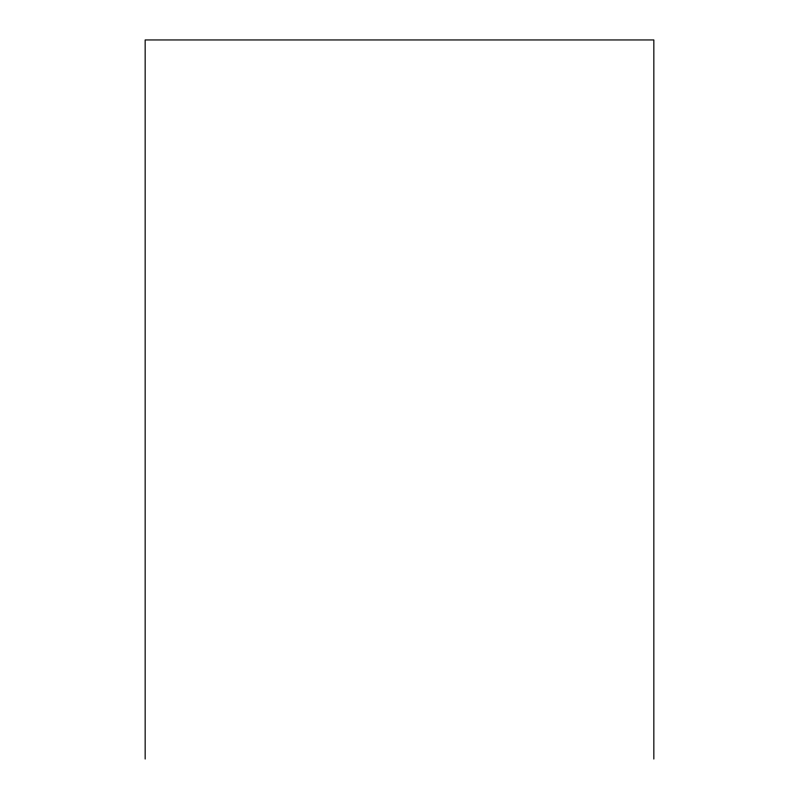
<?xml version="1.0" encoding="UTF-8"?>
<svg xmlns="http://www.w3.org/2000/svg" width="799" height="799" viewBox="0 0 799 799"><rect width="100%" height="100%" fill="white"/><g stroke="black" fill="none" stroke-linecap="round" stroke-linejoin="round"><path stroke-width="1.2" d="M653.842 759.05L653.842 39.95L145.158 39.95L145.158 759.05"/></g></svg>
